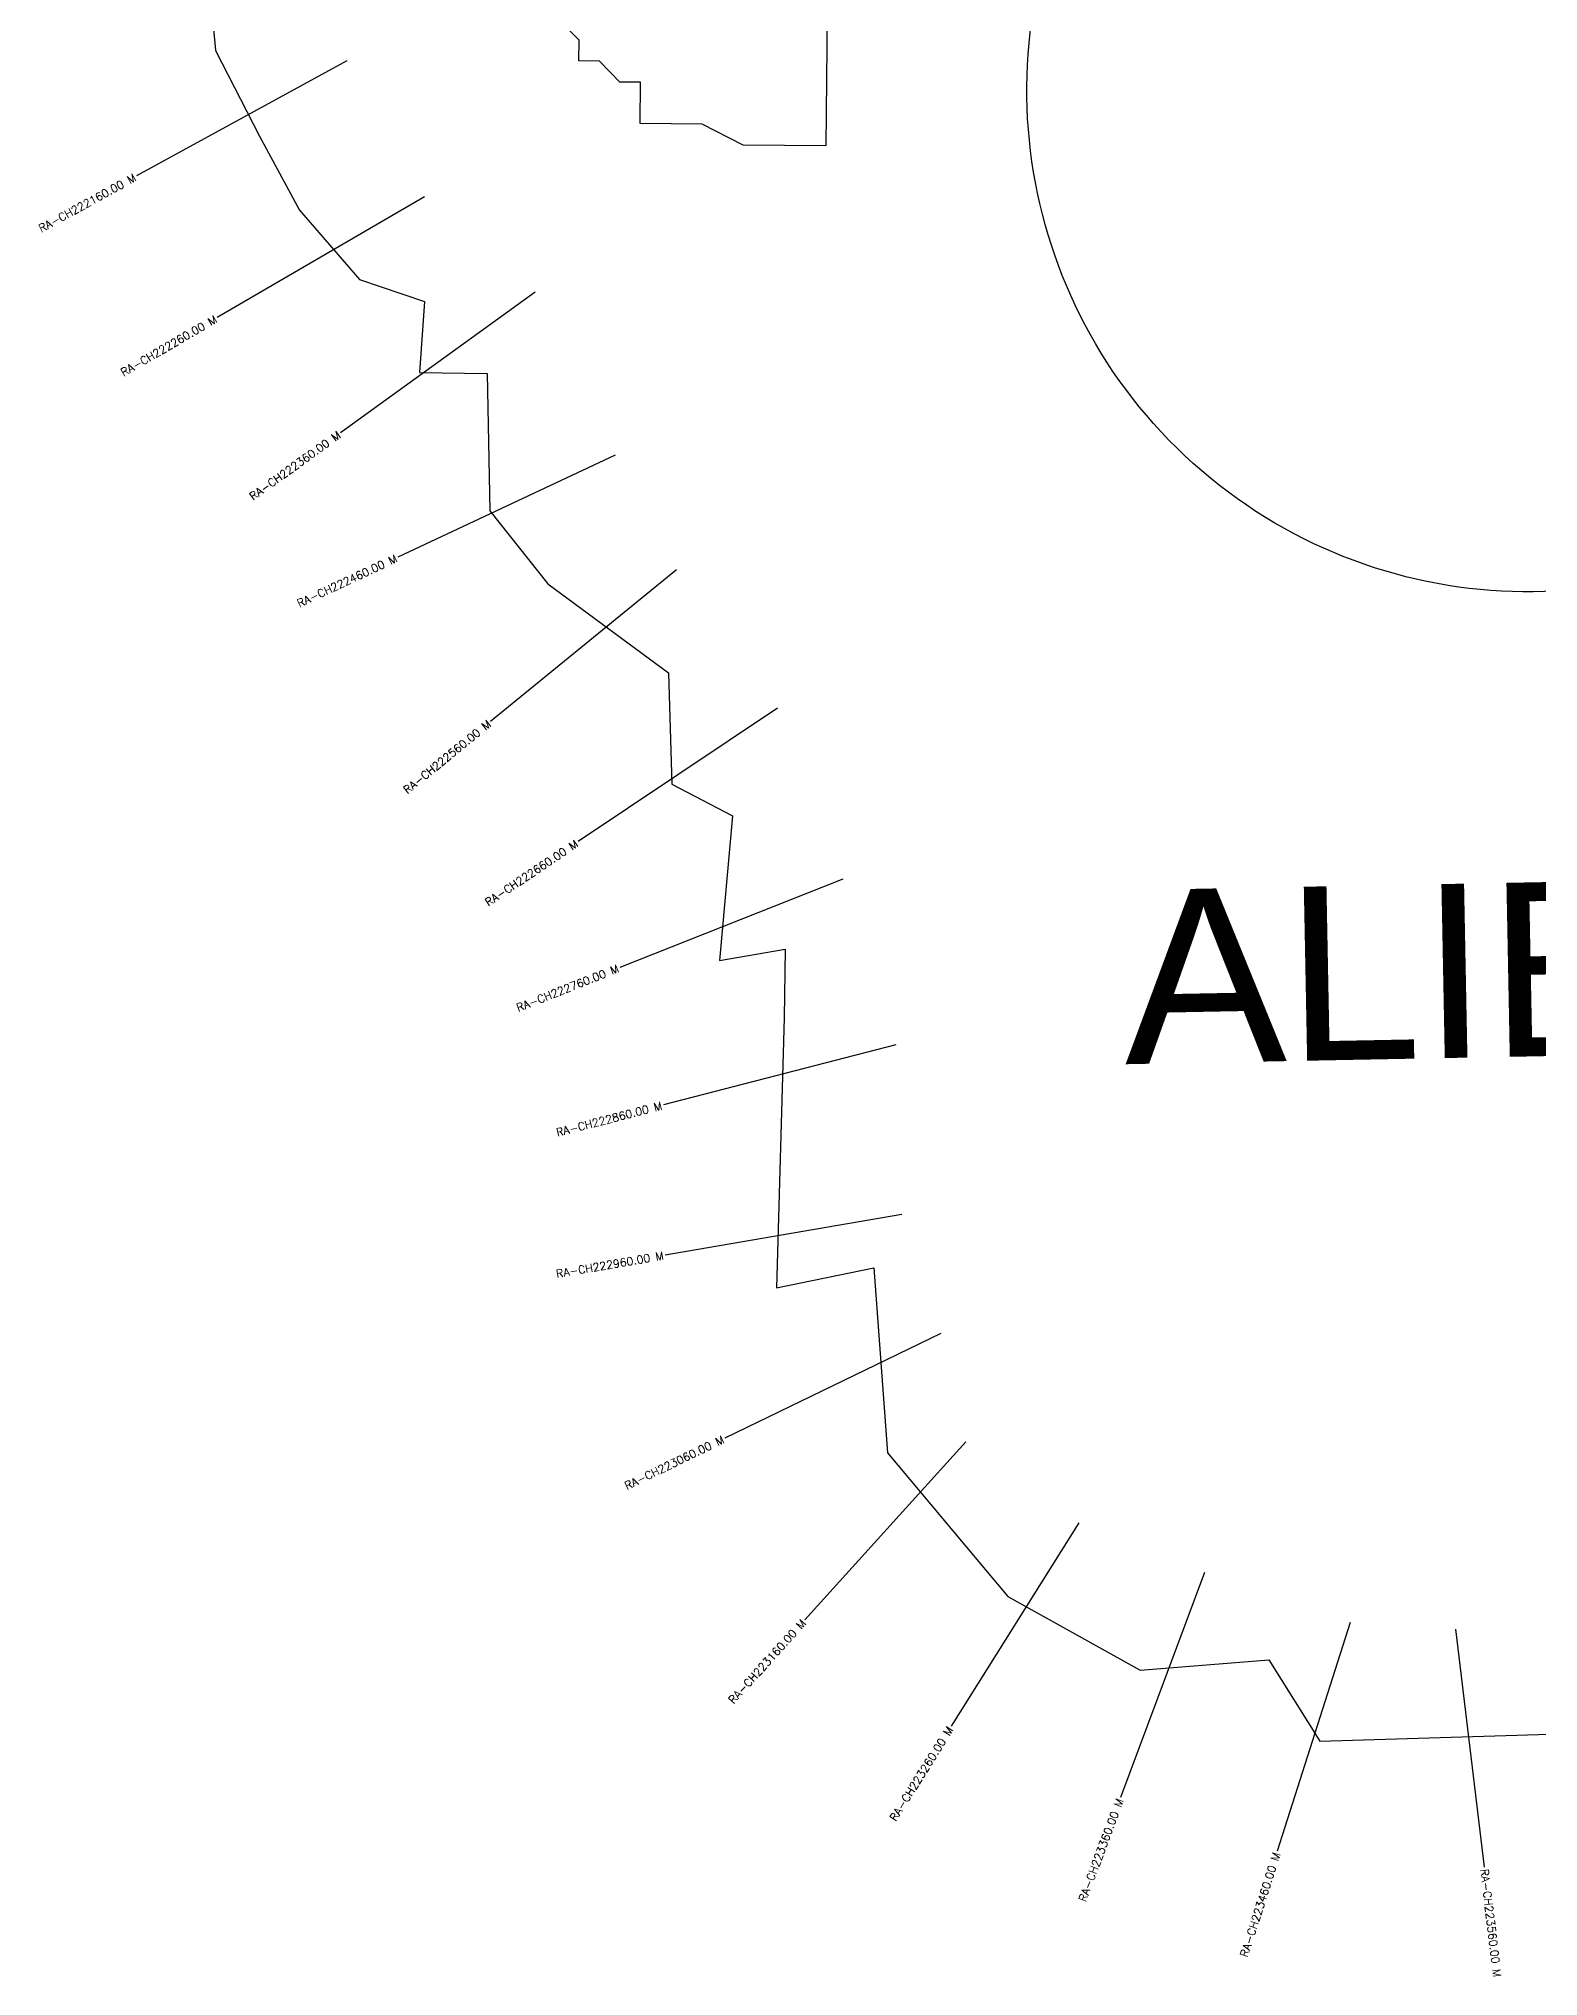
# Model space of a CAD drawing. Header units: metres. Extents: x 274575 to 276891, y 2061879 to 2064161.
# Drawn here: x 274827 to 275765, y 2062028 to 2063239 of the extents above; entities that cross this region are included whole.
import ezdxf
from ezdxf.enums import TextEntityAlignment as Align

# ---------------------------------------------------------------- set-up
doc = ezdxf.new("R2010")
doc.units = ezdxf.units.M
doc.header["$MEASUREMENT"] = 0
for name, color, linetype in [('CS', 134, 'Continuous'), ('CSMark', 6, 'Continuous'), ('VILLAGE BOUNDRY', 10, 'Continuous'), ('VILLAGE NAME', 250, 'Continuous')]:
    doc.layers.add(name, color=color, linetype=linetype)
doc.styles.get("Standard").update_dxf_attribs({"font": 'simplex.shx'})

msp = doc.modelspace()

# ---------------------------------------------------------------- linework, layer by layer
at = {"layer": 'CS'}
for p, q in [((275019.9, 2063225.6), (274888.4, 2063153.6)), ((275068.5, 2063140.6), (274938.8, 2063065.1)), ((275137.5, 2063080.9), (275015.9, 2062993.1)), ((275187.6, 2062979.1), (275051.8, 2062915.4)), ((275226, 2062907.5), (275109.7, 2062812.7)), ((275289.1, 2062821.1), (275164.5, 2062737.6)), ((275329.9, 2062714.2), (275190.5, 2062659)), ((275363, 2062610.5), (275217.8, 2062573)), ((275366.7, 2062504.6), (275218.9, 2062479.1)), ((275391.1, 2062430.1), (275256.1, 2062364.7)), ((275406.8, 2062362.5), (275306.2, 2062251.2)), ((275477.4, 2062311.8), (275397.7, 2062184.8)), ((275556, 2062280.8), (275503.5, 2062140.2)), ((275647.1, 2062249.6), (275601.5, 2062106.7)), ((275712.9, 2062245.5), (275730.8, 2062096.6))]:
    msp.add_line(p, q, dxfattribs=at)
at = {"layer": 'VILLAGE BOUNDRY'}
msp.add_lwpolyline([(275957.3, 2062964.8, -0.838806), (275488.6, 2063366.8)], format="xyb", dxfattribs=at)
for points in [[(274927.7, 2063340.3), (274937.7, 2063232.1), (274965.3, 2063178.5), (274990.2, 2063132.3), (275027.8, 2063088.9), (275068.5, 2063075.1), (275065.2, 2063030.7), (275107.5, 2063030.2), (275109.3, 2062944.3), (275145.5, 2062898.7), (275221, 2062843), (275223, 2062773.4), (275260.9, 2062753.7), (275252.8, 2062663.4), (275293.8, 2062670.4), (275293.3, 2062627.4), (275288.4, 2062458.7), (275349.3, 2062471.3), (275357.8, 2062355.7), (275433, 2062265.9), (275515.7, 2062219.8), (275596.2, 2062226.2), (275628.1, 2062175.5), (275839.9, 2062181.9)], [(275320.3, 2063275.7), (275319.3, 2063172.4), (275267.7, 2063172.9), (275242, 2063186), (275203.3, 2063186.4), (275203.5, 2063212.2), (275190.6, 2063212.3), (275177.8, 2063225.3), (275164.9, 2063225.5), (275165, 2063238.4), (275126.7, 2063277.4)]]:
    msp.add_lwpolyline(points, dxfattribs=at)

# ---------------------------------------------------------------- texts
at = {"layer": 'CSMark'}
for s, rotation, p in [('RA-CH222160.00 M', 28.7149, (274887.5, 2063153.1)), ('RA-CH222260.00 M', 30.2091, (274938, 2063064.6)), ('RA-CH222360.00 M', 35.8016, (275015.1, 2062992.5)), ('RA-CH222460.00 M', 25.1006, (275050.9, 2062915)), ('RA-CH222560.00 M', 39.1819, (275109, 2062812.1)), ('RA-CH222660.00 M', 33.8285, (275163.6, 2062737)), ('RA-CH222760.00 M', 21.6128, (275189.5, 2062658.6)), ('RA-CH222860.00 M', 14.4984, (275216.8, 2062572.7)), ('RA-CH222960.00 M', 9.778, (275217.9, 2062479)), ('RA-CH223060.00 M', 25.8398, (275255.2, 2062364.3)), ('RA-CH223160.00 M', 47.8509, (275305.5, 2062250.5)), ('RA-CH223260.00 M', 57.9006, (275397.1, 2062183.9)), ('RA-CH223360.00 M', 69.5467, (275503.2, 2062139.3)), ('RA-CH223460.00 M', 72.3045, (275601.2, 2062105.7))]:
    msp.add_text(s, height=5, rotation=rotation, dxfattribs=at).set_placement(p, align=Align.MIDDLE_RIGHT)
msp.add_text('RA-CH223560.00 M', height=5, rotation=276.8557, dxfattribs=at).set_placement((275730.9, 2062095.6), align=Align.MIDDLE_LEFT)
at = {"layer": 'VILLAGE NAME', "insert": (275504.3, 2062707.2), "char_height": 108.748, "attachment_point": 1, "rotation": 1.1028}
msp.add_mtext_dynamic_manual_height_columns('{\\fArial|b0|i0|c0|p34;ALIBAG (MCI)}', width=1043.665, gutter_width=543.7, heights=[0], dxfattribs=at)

doc.saveas('drawing.dxf')
